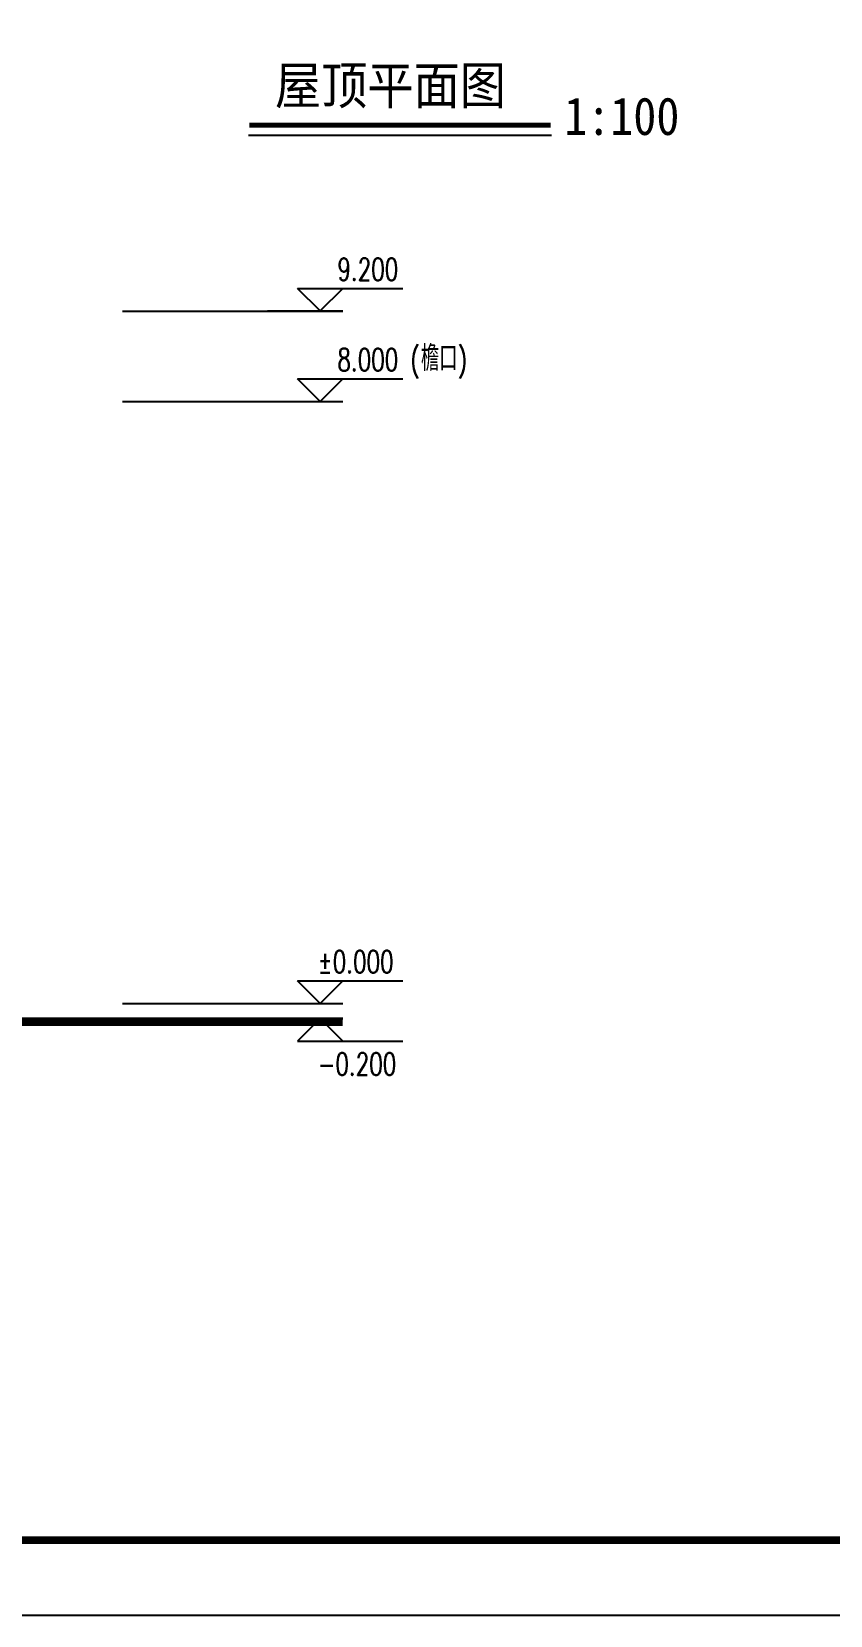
# Model space of a CAD drawing. Extents: x 4857502 to 7068445, y -422737 to 2032183.
# Drawn here: x 4911659 to 4922273, y -422737 to -401692 of the extents above; entities that cross this region are included whole.
import ezdxf

# ---------------------------------------------------------------- set-up
doc = ezdxf.new("R2010")
doc.units = 0
doc.header["$LTSCALE"] = 1000
doc.header["$MEASUREMENT"] = 0
doc.layers.get('0').update_dxf_attribs({"linetype": 'CONTINUOUS'})
for name, color, linetype in [('DIM_ELEV', 3, 'CONTINUOUS'), ('PUB_DIM', 3, 'CONTINUOUS'), ('PUB_TEXT', 7, 'CONTINUOUS'), ('PUB_TITLE', 4, 'CONTINUOUS'), ('图名', 15, 'CONTINUOUS')]:
    doc.layers.add(name, color=color, linetype=linetype)
doc.styles.add('_TCH_DIM', font='SIMPLEX', dxfattribs={"bigfont": 'GBCBIG'})
doc.styles.add('宋体', font='', dxfattribs={"width": 0.7})
doc.styles.get('宋体').set_extended_font_data('SimSun')

msp = doc.modelspace()

# ---------------------------------------------------------------- linework, layer by layer
at = {"const_width": 100}
msp.add_lwpolyline([(4915792.2, -414856.2), (4909994.2, -414856.2), (4909994.2, -414656.2), (4903464.5, -414656.2)], dxfattribs=at)
msp.add_lwpolyline([(4915792.2, -414806.2), (4910044.2, -414806.2), (4910044.2, -414606.2), (4903464.5, -414606.2)])
at = {"layer": 'DIM_ELEV'}
for p, q in [((4915492.2, -405403.7), (4915192.2, -405103.7)), ((4915192.2, -405103.7), (4916591.2, -405103.7)), ((4915492.2, -405403.7), (4915792.2, -405103.7)), ((4914792.2, -405403.7), (4915792.2, -405403.7)), ((4915492.2, -406606.2), (4915192.2, -406306.2)), ((4915192.2, -406306.2), (4916591.2, -406306.2)), ((4915492.2, -406606.2), (4915792.2, -406306.2)), ((4914792.2, -406606.2), (4915792.2, -406606.2)), ((4915492.2, -414606.2), (4915192.2, -414306.2)), ((4915192.2, -414306.2), (4916591.2, -414306.2)), ((4915492.2, -414606.2), (4915792.2, -414306.2)), ((4914363.6, -414606.2), (4915792.2, -414606.2)), ((4914792.2, -414806.2), (4915792.2, -414806.2)), ((4915492.2, -414806.2), (4915192.2, -415106.2)), ((4915492.2, -414806.2), (4915792.2, -415106.2)), ((4915192.2, -415106.2), (4916591.2, -415106.2))]:
    msp.add_line(p, q, dxfattribs=at)
at = {"layer": 'PUB_DIM'}
for p, q in [((4912865.7, -405405.7), (4915792.2, -405405.7)), ((4912865.7, -406606.2), (4915792.2, -406606.2)), ((4912865.7, -414606.2), (4915792.2, -414606.2))]:
    msp.add_line(p, q, dxfattribs=at)
at = {"layer": 'PUB_TITLE', "color": 4}
msp.add_lwpolyline([(4857507.2, -422737.3), (4941607.2, -422737.3), (4941607.2, -363337.3), (4857507.2, -363337.3)], close=True, dxfattribs=at)
at = {"layer": 'PUB_TITLE', "color": 4, "const_width": 100}
msp.add_lwpolyline([(4860007.2, -421737.3), (4940607.2, -421737.3), (4940607.2, -364337.3), (4860007.2, -364337.3)], close=True, dxfattribs=at)
at = {"layer": '图名'}
msp.add_line((4914541.2, -403067.7), (4918566, -403067.7), dxfattribs=at)
at = {"layer": '图名', "const_width": 70, "elevation": 23999.8}
msp.add_lwpolyline([(4914551, -402934.6), (4918556.2, -402934.6)], dxfattribs=at)

# ---------------------------------------------------------------- texts
at = {"layer": 'PUB_TEXT', "style": '_TCH_DIM', "width": 0.705882}
for s, p in [('9.200', (4915721.2, -404998.7)), ('8.000', (4915721.2, -406201.2)), ('(', (4916691.2, -406201.2)), (')', (4917322.6, -406201.2)), ('%%P0.000', (4915461.2, -414201.2)), ('-0.200', (4915461.2, -415561.2))]:
    msp.add_text(s, height=297.5, dxfattribs=at).set_placement(p)
at = {"layer": 'PUB_TEXT', "style": '_TCH_DIM'}
msp.add_text('檐口', height=337.59, dxfattribs=at).set_placement((4916831.2, -406201.2))
at = {"layer": '图名', "style": '宋体', "width": 0.9}
for s, p in [('屋顶平面图', (4914892.6, -402655.9)), ('1:100', (4918736, -403064.7))]:
    msp.add_text(s, height=500, dxfattribs=at).set_placement(p)

doc.saveas('drawing.dxf')
